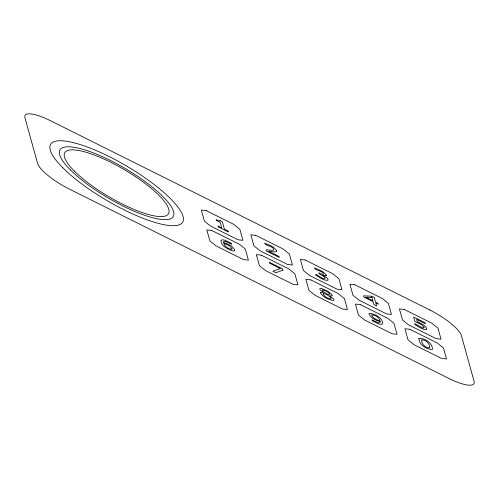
<?xml version="1.0" encoding="UTF-8"?>
<svg xmlns="http://www.w3.org/2000/svg" width="499" height="499" viewBox="0 0 499 499"><rect width="100%" height="100%" fill="white"/><g stroke="black" fill="none" stroke-linecap="round" stroke-linejoin="round"><path stroke-width="0.75" d="M323.177 293.78L323.171 294.254C324.805 296.843 328.055 298.751 331.062 298.901L331.149 298.377C329.371 296.075 326.421 293.811 323.502 293.531L323.177 293.78M380.25 321.693L380.032 322.61L378.267 322.766L372.098 319.847L372.391 320.919L378.891 323.963L381.517 324.419L382.808 323.732C382.59 317.67 374.668 313.472 369.198 313.391L368.961 313.759C370.507 318.293 376.065 320.196 380.25 321.693M231.966 248.496L231.935 249.213L230.812 249.35L227.307 247.747L224.669 245.414L223.764 243.294L229.496 245.876L231.966 248.496M371.867 314.988C370.844 317.476 381.991 323.065 379.639 319.572C378.036 317.058 375.105 314.988 372.098 314.819L371.867 314.988M276.677 250.723L276.646 251.49L275.011 251.964L268.73 251.309L279.016 256.442L279.284 257.409L266.366 250.96L266.042 249.787L272.273 250.336L273.321 250.224L273.826 249.35C272.204 245.452 266.042 246.375 264.57 243.132C268.88 244.928 274.126 246.531 276.677 250.723M418.898 338.784C419.21 344.959 426.664 349.531 432.24 349.456L432.546 348.963C432.221 342.788 424.78 338.222 419.204 338.285L418.898 338.784M320.414 292.389L320.37 292.925C323.308 297.067 328.729 300.192 333.787 300.454L333.999 299.706L333.569 298.889L329.696 295.726L332.29 295.801L331.673 294.279L328.061 291.503L322.99 288.977A6.942 1.796 30.5 0 0 320.414 288.385L319.74 288.728L320.102 289.807L323.315 292.533L320.414 292.389M424 327.163L423.944 327.806L423.308 327.993L422.042 327.693L414.713 323.545L415.043 324.73C418.649 326.527 422.441 330.057 426.682 329.471L426.894 329.115C425.684 324.999 420.645 323.601 417.264 321.649L416.646 319.422L425.416 323.801L425.142 322.816L413.659 317.083L414.856 321.4L421.761 324.849L424 327.163M223.589 241.953L223.54 242.489C227.731 243.992 233.295 245.895 234.842 250.436L234.605 250.804A7.685 1.99 30.5 0 1 232.515 250.841C227.862 249.107 220.938 246.225 220.976 240.449L222.28 239.776L224.943 240.25L231.411 243.269L231.711 244.348L225.648 241.466L224.251 241.379L223.589 241.953M421.686 340.081C421.43 344.241 425.585 347.99 429.52 347.971L429.739 347.672C430.013 343.518 425.859 339.757 421.911 339.775L421.686 340.081M326.471 275.248L326.365 275.754C317.115 274.132 328.835 276.783 328.03 279.983L327.806 280.301C323.414 280.688 319.591 277.188 315.873 275.292C314.089 271.787 322.915 280.095 325.036 278.598L324.924 277.538L324.119 276.621L319.111 273.695L318.855 272.76C319.684 273.29 324.824 275.878 323.202 273.252C321.106 270.202 315.642 270.963 314.314 267.888C318.612 269.666 323.764 271.231 326.471 275.248M322.628 290.006L322.529 290.399A3.462 0.898 30.5 0 0 323.92 291.934L327.962 294.622L329.402 294.672L329.589 293.98C328.043 291.815 325.267 290.25 322.628 290.006M220.159 220.595L219.267 220.951L216.167 219.616L216.379 220.383L220.171 222.273L221.731 227.893L217.938 225.997L218.175 226.852L228.38 231.948L228.143 231.087L224.431 229.241L222.336 221.687L220.159 220.595M282.964 270.115L275.891 272.728L272.897 271.231L280.432 268.618L269.61 263.223L269.335 262.237L282.615 268.861L282.964 270.115M371.93 297.479L365.786 297.236L372.84 300.754L371.93 297.479M371.674 296.213L363.515 295.857L363.84 297.036L373.09 301.652L373.888 304.533L376.589 305.881L375.791 302.999L378.273 304.24L378.024 303.342L375.541 302.101L374.262 297.504L371.674 296.213M206.212 210.615L201.322 210.073L204.378 221.094L210.491 226.041L238.004 239.769L242.901 240.312L239.844 229.297L233.732 224.344L206.212 210.615M211.713 230.451L206.823 229.908L209.879 240.923L215.992 245.876L243.506 259.605L248.396 260.147L245.346 249.126L239.227 244.179L211.713 230.451M255.744 235.328L250.847 234.786L253.904 245.807L260.016 250.754L287.536 264.482L292.426 265.025L289.37 254.01L283.257 249.057L255.744 235.328M261.239 255.164L256.349 254.621L259.405 265.636L265.518 270.589L293.038 284.318L297.928 284.86L294.872 273.839L288.759 268.892L261.239 255.164M305.269 260.041L300.379 259.499L303.436 270.52L309.548 275.467L337.062 289.195L341.958 289.738L338.902 278.723L332.783 273.77L305.269 260.041M310.771 279.877L305.881 279.334L308.931 290.349L315.05 295.302L342.564 309.031L347.454 309.573L344.397 298.552L338.285 293.605L310.771 279.877M354.801 284.754L349.905 284.212L352.961 295.233L359.074 300.18L386.594 313.908L391.484 314.451L388.428 303.436L382.315 298.483L354.801 284.754M360.297 304.59L355.407 304.047L358.463 315.062L364.576 320.009L392.089 333.737L396.986 334.28L393.929 323.265L387.817 318.318L360.297 304.59M404.327 309.467L399.437 308.925L402.487 319.94L408.606 324.893L436.12 338.621L441.01 339.164L437.96 328.149L431.841 323.196L404.327 309.467M409.829 329.296L404.932 328.754L407.989 339.775L414.101 344.722L441.621 358.45L446.511 358.993L443.455 347.978L437.342 343.025L409.829 329.296M429.782 309.991L50.256 120.627A32.853 8.508 30.5 0 0 24.95 117.82L37.593 163.41A32.853 8.508 30.5 0 0 69.218 189.009L448.744 378.373A32.853 8.508 30.5 0 0 474.05 381.18L461.407 335.59A32.853 8.508 30.5 0 0 429.782 309.991M62.837 167.82A76.659 19.854 30.5 0 0 177.875 225.217A76.659 19.854 30.5 0 0 109.287 156.63A76.659 19.854 30.5 0 0 62.837 167.82M70.521 170.022A65.712 17.016 30.5 0 0 169.13 219.217A65.712 17.016 30.5 0 0 110.341 160.429A65.712 17.016 30.5 0 0 70.521 170.022M74.401 171.132A60.186 15.588 30.5 0 0 164.72 216.192A60.186 15.588 30.5 0 0 110.878 162.343A60.186 15.588 30.5 0 0 74.401 171.132"/></g></svg>
